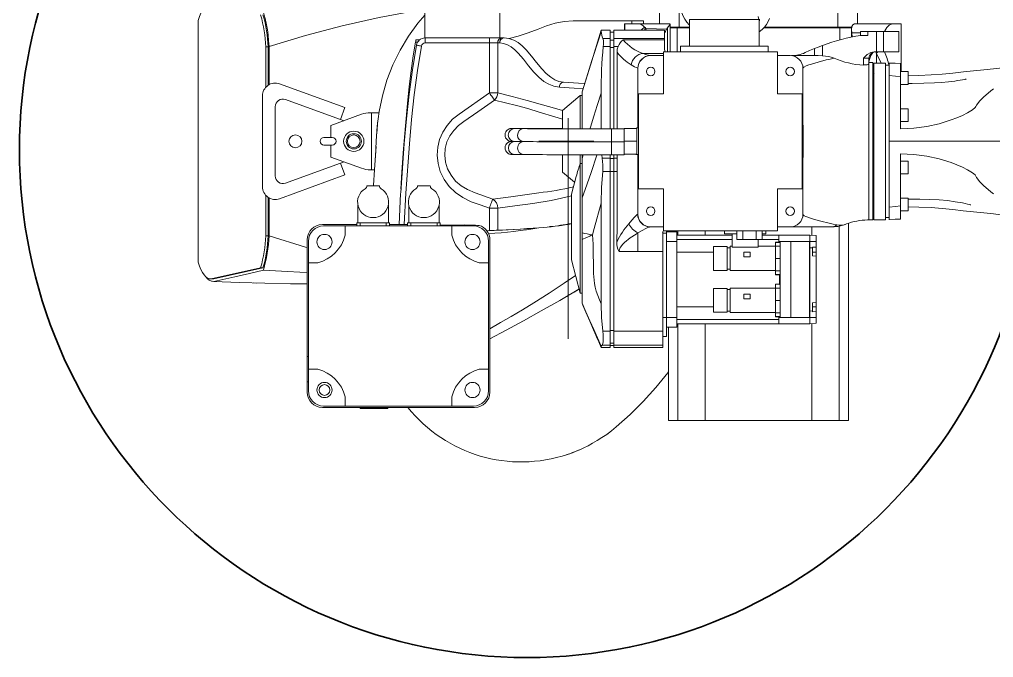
# Model space of a CAD drawing. Header units: millimetres. Extents: x 12881 to 26448, y 40 to 11902.
# Drawn here: x 18594 to 19362, y 3564 to 4067 of the extents above; entities that cross this region are included whole.
import ezdxf

# ---------------------------------------------------------------- set-up
doc = ezdxf.new("R2010")
doc.units = ezdxf.units.MM
doc.layers.get('0').update_dxf_attribs({"lineweight": 35})
for name, color, linetype, lineweight in [('DRAW', 4, 'Continuous', 15), ('LIVELLO0', 7, 'Continuous', 18), ('MISC', 40, 'Continuous', 18), ('粗实线层', 7, 'Continuous', 35)]:
    doc.layers.add(name, color=color, linetype=linetype, lineweight=lineweight)

# ---------------------------------------------------------------- blocks, each defined once
blk = doc.blocks.new('SW_CENTERMARKSYMBOL_2_1')
at = {"layer": 'LIVELLO0', "color": 0}
for p, q in [((0, 0.33), (0, 18.18)), ((-0.33, 0), (-20.11, 0)), ((0, 0), (-0.17, 0)), ((0, 0), (0, 0.17)), ((0, 0), (0, -0.17)), ((0, 0), (0.17, 0)), ((0.33, 0), (23.24, 0)), ((0, -0.33), (0, -155.57))]:
    blk.add_line(p, q, dxfattribs=at)
blk = doc.blocks.new('racer1.4')
at = {"layer": 'DRAW'}
for p, q in [((90.03, 249.52), (-100.55, 249.52)), ((94.36, 200.38), (103.21, 239.22)), ((103.21, 239.22), (103.21, 237.34)), ((105.07, 238.45), (105.05, 239.15)), ((94.36, 198.5), (103.21, 237.34)), ((103.21, 237.34), (103.19, 237.86)), ((94.36, 200.38), (94.36, 198.5)), ((106.4, 203.84), (106.32, 205.84)), ((-79.85, 193.73), (-49.86, 193.73)), ((-79.7, 196.3), (-47.84, 196.3)), ((-79.7, 196.3), (-79.7, 194.42)), ((-79.7, 194.42), (-49.44, 194.42)), ((30.58, 198.91), (-41.1, 198.91)), ((37.32, 196.3), (69.18, 196.3)), ((38.93, 194.42), (69.18, 194.42)), ((39.34, 193.73), (69.34, 193.73)), ((69.18, 196.3), (69.18, 194.42)), ((-50.5, 185.49), (-31.78, 134.07)), ((-32.53, 188.91), (22.01, 188.91)), ((21.27, 134.07), (39.98, 185.49)), ((-38.17, 180.85), (-21.63, 135.41)), ((11.11, 135.41), (27.65, 180.85)), ((164.39, 163.67), (72.39, 163.67)), ((73.39, 162.67), (90.39, 162.67)), ((90.39, 162.67), (90.39, 155.3)), ((174.39, 162.67), (90.39, 162.67)), ((164.39, 162.67), (164.39, 163.67)), ((184.39, 163.67), (164.39, 163.67)), ((174.39, 155.3), (174.39, 162.67)), ((174.39, 162.67), (191.39, 162.67)), ((184.39, 163.67), (184.39, 162.67)), ((192.39, 163.67), (184.39, 163.67)), ((-8.26, 150.41), (-8.26, 144.91)), ((-2.26, 144.91), (-2.26, 150.41)), ((60.39, 151.67), (60.39, 124.52)), ((61.39, 133.67), (61.39, 150.67)), ((203.39, 150.67), (203.39, 133.67)), ((204.39, 31.67), (204.39, 151.67)), ((-17.76, 144.91), (-26.56, 120.72)), ((-17.76, 144.91), (-8.26, 144.91)), ((-8.26, 144.91), (-8.26, 143.91)), ((-2.26, 143.91), (-2.26, 144.91)), ((-2.26, 144.91), (7.24, 144.91)), ((16.03, 120.77), (7.24, 144.91)), ((-31.78, 134.07), (-22.39, 137.49)), ((-21.63, 135.41), (-21.22, 135.41)), ((-21.63, 135.41), (-21.42, 134.84)), ((10.7, 135.41), (11.11, 135.41)), ((10.91, 134.84), (11.11, 135.41)), ((11.87, 137.49), (21.27, 134.07)), ((61.39, 133.67), (61.39, 49.67)), ((68.76, 133.67), (61.39, 133.67)), ((203.39, 133.67), (196.02, 133.67)), ((203.39, 49.67), (203.39, 133.67)), ((58.89, 123.67), (45.1, 123.67)), ((58.89, 124.52), (61.39, 124.52)), ((58.89, 124.52), (58.89, 122.02)), ((29.89, 116.67), (29.94, 116.67)), ((29.89, 116.67), (29.89, 106.67)), ((58.89, 122.02), (58.89, 101.32)), ((205.39, 122), (204.39, 122)), ((205.39, 122), (205.39, 100)), ((-27.77, 112.91), (-27.78, 107.22)), ((-27.77, 113.93), (-27.77, 112.91)), ((-27.77, 112.91), (17.23, 112.91)), ((17.23, 112.91), (17.23, 113.88)), ((17.23, 110.64), (17.23, 112.91)), ((29.94, 106.67), (29.89, 106.67)), ((58.89, 101.32), (58.89, 98.82)), ((204.39, 100), (205.39, 100)), ((45.12, 99.67), (58.89, 99.67)), ((61.39, 98.82), (58.89, 98.82)), ((60.39, 98.82), (60.39, 84.52)), ((60.39, 91.27), (35.89, 90.01)), ((61.39, 84.52), (58.89, 84.52)), ((58.89, 84.52), (58.89, 82.02)), ((-85.26, 75.04), (-85.26, 77.94)), ((-83.26, 78.3), (-83.26, 76.77)), ((58.89, 83.67), (45.1, 83.67)), ((58.89, 82.02), (58.89, 61.32)), ((-86.76, 70.91), (-116.26, 70.91)), ((-86.76, 70.71), (-86.76, 48.5)), ((29.89, 76.67), (29.94, 76.67)), ((29.89, 76.67), (29.89, 66.67)), ((29.94, 66.67), (29.89, 66.67)), ((45.1, 59.67), (58.89, 59.67)), ((58.89, 61.32), (58.89, 58.82)), ((61.39, 58.82), (58.89, 58.82)), ((60.89, 39.67), (60.89, 58.82)), ((61.39, 49.67), (68.76, 49.67)), ((61.39, 32.67), (61.39, 49.67)), ((196.02, 49.67), (203.39, 49.67)), ((203.39, 49.67), (203.39, 32.67)), ((61.39, 39.67), (60.65, 39.67)), ((-86.76, 37.32), (-86.76, 20.03)), ((60.89, 31.67), (60.89, 34.16)), ((90.39, 28.04), (90.39, 20.67)), ((174.39, 20.67), (174.39, 28.04)), ((-86.76, 20.03), (-86.76, 10.16)), ((72.39, 19.67), (192.39, 19.67)), ((90.39, 20.67), (73.39, 20.67)), ((90.39, 20.67), (174.39, 20.67)), ((191.39, 20.67), (174.39, 20.67)), ((-116.26, 11.91), (-86.76, 11.91)), ((-86.76, 10.16), (-86.76, 8.59)), ((-86.76, 8.42), (-86.76, 8.59)), ((64.79, 13.45), (64.79, 12.04)), ((64.86, 13.37), (64.79, 12.04)), ((-15.3, 0.31), (-15.23, -6.97)), ((-5.1, 0.34), (-5.03, -6.94)), ((5.17, -6.91), (5.1, 0.37)), ((-15.46, -27.41), (-15.46, -37.59)), ((-29.51, -37.59), (-41.26, -51.59)), ((-15.16, -37.59), (-29.51, -37.59)), ((18.99, -37.59), (5.37, -37.59)), ((27, -47.14), (18.99, -37.59)), ((36.48, -44.59), (22.5, -48.34)), ((114.36, -51.59), (88.23, -44.59)), ((239.76, -46.36), (240.31, -44.8)), ((-100.26, -92.29), (-100.26, -46.09)), ((-41.26, -51.59), (-41.26, -53.09)), ((-15.08, -51.59), (-41.26, -51.59)), ((5.33, -53.09), (8.32, -53.09)), ((8.32, -53.09), (39.26, -53.09)), ((12.12, -53.09), (12.12, -51.59)), ((114.36, -51.59), (12.12, -51.59)), ((39.26, -53.09), (66.82, -53.09)), ((66.82, -53.09), (72, -53.09)), ((72, -53.09), (122.22, -53.09)), ((114.36, -53.09), (114.36, -51.59)), ((-92.76, -68.09), (-92.76, -75.09)), ((-92.76, -68.09), (-91.75, -68.09)), ((7.92, -68.9), (5.34, -68.65)), ((156.3, -68.09), (157.24, -68.09)), ((157.24, -75.09), (157.24, -68.09)), ((-92.76, -75.09), (-86.31, -75.09)), ((-91.26, -75.09), (-91.26, -78.09)), ((-80.08, -75.09), (-86.31, -75.09)), ((-80.08, -75.09), (-15.11, -75.09)), ((-15.06, -76.3), (-15.06, -86.09)), ((-4.86, -76.3), (-4.86, -86.09)), ((5.33, -75.09), (7.92, -75.09)), ((5.34, -86.09), (5.34, -76.3)), ((18.55, -75.09), (7.92, -75.09)), ((18.55, -75.09), (144.31, -75.09)), ((155.29, -75.09), (144.31, -75.09)), ((155.29, -75.09), (157.24, -75.09)), ((155.74, -78.09), (155.74, -75.09)), ((224.72, -73.76), (225.17, -73.15)), ((-92.76, -78.09), (-92.76, -118.09)), ((-86.31, -78.09), (-92.76, -78.09)), ((-80.08, -78.09), (-86.31, -78.09)), ((-15.06, -78.09), (-80.08, -78.09)), ((-75.44, -80.58), (-72.76, -80.59)), ((-15.06, -80.59), (-72.76, -80.59)), ((7.92, -78.09), (5.34, -78.09)), ((7.92, -80.59), (5.34, -80.59)), ((18.55, -78.09), (7.92, -78.09)), ((18.55, -80.59), (7.92, -80.59)), ((144.31, -78.09), (18.55, -78.09)), ((62.24, -80.59), (18.55, -80.59)), ((62.24, -80.59), (74.01, -80.34)), ((155.29, -78.09), (144.31, -78.09)), ((157.24, -78.09), (155.29, -78.09)), ((157.24, -116.59), (157.24, -78.09)), ((-92.76, -86.36), (-97.76, -86.36)), ((-97.76, -86.83), (-97.76, -86.36)), ((-97.76, -97.25), (-97.76, -86.83)), ((-15.46, -86.09), (-15.46, -96.09)), ((-15.46, -86.09), (-8.13, -86.09)), ((-5.08, -86.09), (-8.13, -86.09)), ((-5.27, -86.09), (-5.27, -96.09)), ((-5.25, -86.09), (-5.25, -96.09)), ((-5.08, -86.09), (2.73, -86.09)), ((5.34, -86.09), (2.73, -86.09)), ((4.94, -96.09), (4.94, -86.09)), ((-100.26, -101.34), (-100.26, -92.29)), ((-97.76, -92.29), (-100.26, -92.29)), ((-97.76, -122.42), (-97.76, -97.25)), ((-42.76, -97.09), (-62.76, -97.09)), ((-15.76, -96.97), (-42.76, -97.02)), ((-42.76, -117.09), (-42.76, -97.09)), ((32.24, -97.59), (-42.76, -97.59)), ((-15.76, -96.09), (-15.76, -96.97)), ((5.24, -96.09), (-15.76, -96.09)), ((5.24, -95.43), (4.94, -94.7)), ((5.24, -96.09), (5.24, -95.43)), ((5.24, -96.09), (5.24, -96.9)), ((32.24, -96.87), (5.24, -96.9)), ((32.24, -97.09), (32.24, -96.87)), ((32.24, -97.09), (32.24, -117.09)), ((52.24, -97.09), (32.24, -97.09)), ((-97.76, -101.34), (-100.26, -101.34)), ((-94.91, -102.62), (-95.29, -102.29)), ((-94.07, -103.16), (-94.91, -102.62)), ((-92.76, -103.65), (-94.07, -103.16)), ((-72.76, -107.09), (-72.76, -117.09)), ((62.24, -117.09), (62.24, -107.09)), ((-97.76, -114.09), (-134.24, -114.09)), ((-97.69, -122.43), (-75.76, -122.43)), ((-95.26, -129.59), (-95.26, -122.43)), ((-94.76, -128.09), (-94.76, -122.43)), ((-93.54, -119.55), (-94.65, -120.26)), ((-86.31, -118.09), (-92.76, -118.09)), ((-85.22, -118.09), (-86.31, -118.09)), ((-85.22, -118.09), (-77.76, -118.09)), ((-72.76, -117.09), (-75.76, -117.09)), ((-75.76, -117.09), (-75.76, -207.09)), ((-72.76, -117.09), (-42.76, -117.09)), ((32.24, -117.09), (62.24, -117.09)), ((65.24, -117.09), (62.24, -117.09)), ((65.24, -207.09), (65.24, -117.09)), ((67.24, -119.59), (65.24, -119.59)), ((66.08, -121.09), (65.24, -121.09)), ((66.08, -119.59), (66.08, -127.59)), ((67, -116.43), (66.83, -116.65)), ((81.48, -116.59), (67.24, -116.59)), ((133.58, -119.59), (67.24, -119.59)), ((73.62, -119.59), (73.62, -127.59)), ((144.31, -116.59), (81.48, -116.59)), ((133.54, -119.59), (133.54, -127.59)), ((148.58, -119.59), (133.58, -119.59)), ((141.08, -119.59), (141.08, -127.59)), ((214.74, -121.09), (141.08, -121.09)), ((155.29, -116.59), (144.31, -116.59)), ((148.58, -119.59), (148.58, -116.59)), ((157.24, -116.59), (155.29, -116.59)), ((214.74, -121.09), (214.74, -128.46)), ((-95.26, -129.59), (-115.06, -129.59)), ((-94.76, -126.09), (-95.26, -126.09)), ((-95.26, -129.59), (-95.26, -137.59)), ((-75.76, -128.09), (-94.76, -128.09)), ((-94.76, -128.09), (-94.76, -137.59)), ((65.24, -128.46), (68.58, -128.46)), ((66.08, -127.59), (73.62, -127.59)), ((68.58, -171.26), (68.58, -127.59)), ((73.62, -127.59), (133.54, -127.59)), ((82.08, -156.59), (82.08, -127.59)), ((125.08, -156.59), (125.08, -127.59)), ((133.54, -127.59), (141.08, -127.59)), ((138.58, -208.09), (138.58, -127.59)), ((138.58, -128.46), (214.74, -128.46)), ((214.74, -128.46), (214.74, -150.09)), ((-80.26, -137.59), (-101.26, -137.59)), ((-75.76, -130.59), (-80.26, -130.59)), ((-80.26, -199.59), (-80.26, -130.59)), ((68.58, -150.09), (65.24, -150.09)), ((214.74, -150.09), (138.58, -150.09)), ((214.74, -150.09), (214.74, -234.09)), ((77.68, -156.59), (77.68, -167.29)), ((96.48, -156.59), (77.68, -156.59)), ((96.48, -167.29), (96.48, -156.59)), ((110.68, -156.59), (110.68, -167.29)), ((129.48, -156.59), (110.68, -156.59)), ((129.48, -167.29), (129.48, -156.59)), ((67.54, -165.3), (65.24, -165.3)), ((67.54, -165.3), (67.54, -175.09)), ((96.48, -167.29), (77.68, -167.29)), ((78.58, -167.29), (78.58, -169.79)), ((95.58, -169.79), (95.58, -167.29)), ((129.48, -167.29), (110.68, -167.29)), ((111.58, -167.29), (111.58, -169.79)), ((128.58, -169.79), (128.58, -167.29)), ((72.24, -175.09), (65.24, -175.09)), ((78.21, -171.26), (67.54, -171.26)), ((72.24, -175.09), (72.24, -179.83)), ((77.49, -169.79), (77.49, -171.26)), ((77.49, -169.79), (96.67, -169.79)), ((96.67, -205.59), (96.67, -169.79)), ((110.49, -169.79), (110.49, -205.59)), ((110.49, -169.79), (129.67, -169.79)), ((129.67, -205.59), (129.67, -169.79)), ((72.24, -179.83), (65.24, -179.83)), ((72.24, -179.83), (72.24, -190.36)), ((82.08, -185.39), (82.08, -180.39)), ((82.08, -180.39), (85.8, -180.39)), ((85.8, -185.39), (85.8, -180.39)), ((115.08, -185.39), (115.08, -180.39)), ((115.08, -180.39), (118.8, -180.39)), ((118.8, -185.39), (118.8, -180.39)), ((72.24, -190.36), (65.24, -190.36)), ((72.24, -190.36), (72.24, -195.09)), ((72.24, -191.88), (78.21, -191.88)), ((77.49, -191.88), (77.49, -205.59)), ((85.8, -185.39), (82.08, -185.39)), ((118.8, -185.39), (115.08, -185.39)), ((-100.51, -192.73), (-99.46, -192.59)), ((-99.76, -192.59), (-80.26, -192.59)), ((-95.26, -196.85), (-95.26, -254.59)), ((-94.76, -196.5), (-94.76, -256.09)), ((-80.26, -199.59), (-75.76, -199.59)), ((65.24, -195.09), (72.24, -195.09)), ((67.54, -197.84), (65.24, -197.84)), ((67.54, -195.09), (67.54, -197.84)), ((68.58, -208.09), (68.58, -195.09)), ((-75.76, -207.09), (-72.76, -207.09)), ((-42.76, -207.09), (-72.76, -207.09)), ((-72.76, -207.09), (-72.76, -217.09)), ((-42.76, -227.09), (-42.76, -207.09)), ((62.24, -207.09), (32.24, -207.09)), ((32.24, -207.09), (32.24, -227.09)), ((62.24, -217.09), (62.24, -207.09)), ((62.24, -207.09), (65.24, -207.09)), ((74.2, -208.82), (74.2, -205.59)), ((74.4, -205.59), (74.2, -205.59)), ((77.34, -205.59), (74.4, -205.59)), ((87.08, -205.59), (77.34, -205.59)), ((87.08, -205.59), (87.08, -209.05)), ((96.82, -205.59), (87.08, -205.59)), ((99.76, -205.59), (96.82, -205.59)), ((99.95, -205.59), (99.76, -205.59)), ((99.95, -205.59), (99.95, -208.82)), ((107.2, -208.82), (107.2, -205.59)), ((107.4, -205.59), (107.2, -205.59)), ((110.34, -205.59), (107.4, -205.59)), ((120.08, -205.59), (110.34, -205.59)), ((120.08, -205.59), (120.08, -209.05)), ((129.82, -205.59), (120.08, -205.59)), ((132.76, -205.59), (129.82, -205.59)), ((132.95, -205.59), (132.76, -205.59)), ((132.95, -205.59), (132.95, -208.82)), ((68.58, -232.59), (68.58, -208.09)), ((73.58, -208.09), (68.58, -208.09)), ((74.2, -208.09), (73.58, -208.09)), ((73.58, -209.06), (73.58, -208.59)), ((73.58, -208.59), (73.58, -208.59)), ((73.58, -208.59), (73.58, -208.59)), ((74.2, -208.59), (73.58, -208.59)), ((73.58, -208.59), (73.58, -208.59)), ((73.58, -209.06), (133.58, -209.06)), ((73.58, -217.59), (73.58, -209.06)), ((74.2, -208.82), (74.4, -208.99)), ((77.34, -209.04), (87.08, -209.05)), ((87.08, -209.05), (96.82, -209.04)), ((99.76, -208.99), (99.95, -208.82)), ((99.95, -208.59), (107.2, -208.59)), ((107.2, -208.59), (99.95, -208.59)), ((107.2, -208.82), (107.4, -208.99)), ((110.34, -209.04), (120.08, -209.05)), ((120.08, -209.05), (129.82, -209.04)), ((132.76, -208.99), (132.95, -208.82)), ((133.58, -208.09), (132.95, -208.09)), ((133.58, -208.59), (132.95, -208.59)), ((138.58, -208.09), (133.58, -208.09)), ((133.58, -208.59), (133.58, -208.59)), ((133.58, -208.59), (133.58, -208.59)), ((133.58, -209.06), (133.58, -208.59)), ((133.58, -208.59), (133.58, -208.59)), ((133.58, -217.59), (133.58, -209.06)), ((138.58, -232.59), (138.58, -208.09)), ((-72.76, -223.39), (-72.76, -218.14)), ((62.24, -217.09), (62.24, -248.87)), ((73.58, -217.59), (133.58, -217.59)), ((73.58, -232.39), (73.58, -217.59)), ((133.58, -232.39), (133.58, -217.59)), ((-72.76, -223.9), (-72.76, -223.39)), ((-72.76, -236.27), (-72.76, -223.9)), ((-62.76, -227.09), (-42.76, -227.09)), ((-42.76, -226.59), (32.24, -226.59)), ((-42.76, -227.09), (-31.24, -227.09)), ((20.72, -227.09), (32.24, -227.09)), ((32.24, -227.09), (52.24, -227.09)), ((68.71, -234.09), (62.24, -234.09)), ((69.02, -237.59), (68.58, -232.59)), ((73.58, -232.59), (68.58, -232.59)), ((73.58, -237.59), (69.02, -237.59)), ((73.58, -232.39), (133.58, -232.39)), ((73.58, -232.59), (73.58, -232.39)), ((73.58, -232.59), (75.58, -232.59)), ((78.26, -237.59), (73.58, -237.59)), ((75.58, -232.59), (82.08, -232.59)), ((78.26, -237.59), (78.11, -234.59)), ((78.75, -234.59), (78.11, -234.59)), ((82.08, -237.59), (78.26, -237.59)), ((78.75, -234.59), (78.58, -232.59)), ((85.08, -234.59), (78.75, -234.59)), ((82.08, -232.59), (125.08, -232.59)), ((85.34, -237.59), (82.08, -237.59)), ((85.34, -237.59), (85.08, -234.59)), ((121.82, -237.59), (85.34, -237.59)), ((121.82, -237.59), (122.08, -234.59)), ((125.08, -237.59), (121.82, -237.59)), ((128.4, -234.59), (122.08, -234.59)), ((125.08, -232.59), (131.58, -232.59)), ((128.9, -237.59), (125.08, -237.59)), ((128.4, -234.59), (128.58, -232.59)), ((129.05, -234.59), (128.4, -234.59)), ((128.9, -237.59), (129.05, -234.59)), ((133.58, -237.59), (128.9, -237.59)), ((131.58, -232.59), (133.58, -232.59)), ((133.58, -232.59), (133.58, -232.39)), ((138.58, -232.59), (133.58, -232.59)), ((138.14, -237.59), (133.58, -237.59)), ((138.14, -237.59), (138.58, -232.59)), ((214.74, -234.09), (138.45, -234.09)), ((214.74, -234.09), (214.74, -255.72)), ((-95.26, -243.59), (-94.76, -243.59)), ((-115.06, -254.59), (-95.26, -254.59)), ((-95.26, -265.73), (-95.26, -254.59)), ((-95.26, -258.09), (-94.76, -258.09)), ((-94.76, -256.09), (-85.14, -256.09)), ((-94.76, -265.64), (-94.76, -256.09)), ((59.84, -261.34), (60.01, -260.82)), ((214.74, -255.72), (61.47, -255.72)), ((214.74, -255.72), (214.74, -263.09)), ((-97.76, -297.95), (-97.76, -268.21)), ((-87.38, -265.42), (-92.83, -265.42)), ((214.74, -263.09), (59.26, -263.09)), ((-134.31, -270.09), (-97.76, -270.09)), ((-91.76, -272.59), (-88.76, -272.59)), ((-91.76, -278.13), (-91.76, -272.59)), ((-88.76, -278.13), (-88.76, -272.59)), ((-91.76, -285.09), (-91.76, -278.13)), ((-75.76, -285.09), (-75.76, -283.19)), ((-66.3, -279.09), (-70.76, -279.09)), ((-67.26, -279.14), (-68.86, -279.33)), ((-67.26, -279.09), (-67.26, -282.09)), ((-67.26, -282.09), (56.71, -282.09)), ((-66.76, -283.09), (-66.76, -292.09)), ((56.71, -283.09), (-66.76, -283.09)), ((-53.35, -282.89), (-52.76, -282.3)), ((-52.76, -282.09), (-52.76, -283.09)), ((42.24, -283.09), (42.24, -282.09)), ((56.71, -282.09), (56.71, -280.09)), ((56.71, -292.09), (56.71, -283.09)), ((-91.76, -290.59), (-91.76, -285.09)), ((-91.76, -302.59), (-91.76, -290.59)), ((-75.76, -285.09), (-75.76, -290.59)), ((-75.76, -290.59), (-75.76, -302.59)), ((-97.76, -304.55), (-97.76, -297.95)), ((-66.87, -295.09), (-66.39, -295.09)), ((56.71, -292.09), (-66.76, -292.09)), ((-66.39, -295.09), (-65.33, -295.09)), ((-65.33, -295.09), (-57.13, -295.09)), ((-65.26, -292.09), (-65.26, -295.09)), ((-57.13, -295.09), (-5.26, -295.09)), ((-5.26, -295.09), (-5.26, -736.46)), ((46.62, -295.09), (-5.26, -295.09)), ((54.81, -295.09), (46.62, -295.09)), ((54.74, -295.09), (54.74, -292.09)), ((55.87, -295.09), (54.81, -295.09)), ((56.73, -295.09), (55.87, -295.09)), ((-97.76, -304.55), (-60.15, -304.55)), ((-91.76, -302.59), (-75.76, -302.59)), ((-56.17, -304.09), (-66.5, -304.09)), ((-60.15, -304.09), (-60.15, -310.09)), ((-15.02, -304.09), (-56.17, -304.09)), ((-50.15, -310.09), (-50.15, -304.09)), ((-30.92, -304.09), (-30.92, -310.09)), ((-20.92, -310.09), (-20.92, -304.09)), ((4.5, -304.09), (45.66, -304.09)), ((10.41, -304.09), (10.41, -310.09)), ((20.41, -310.09), (20.41, -304.09)), ((39.63, -304.09), (39.63, -310.09)), ((45.66, -304.09), (55.98, -304.09)), ((49.63, -310.09), (49.63, -304.09)), ((-60.15, -310.09), (-50.15, -310.09)), ((-30.92, -310.09), (-20.92, -310.09)), ((10.41, -310.09), (20.41, -310.09)), ((39.63, -310.09), (49.63, -310.09))]:
    blk.add_line(p, q, dxfattribs=at)
for points in [[(-100.55, 249.52), (-103.62, 248.51), (-106.34, 247.39), (-108.67, 246.18), (-110.59, 244.89), (-112.08, 243.52), (-113.11, 242.11), (-113.66, 240.67), (-113.73, 239.22)], [(103.21, 239.22), (103.14, 240.68), (102.58, 242.12), (101.56, 243.53), (100.07, 244.89), (98.14, 246.19), (95.8, 247.4), (93.09, 248.52), (90.03, 249.52)], [(105.21, 237.3), (101.43, 220.67), (98.82, 209.22), (96.29, 198.2)], [(105.21, 237.3), (106.01, 217.33), (106.56, 197.14), (106.93, 176.86), (107.08, 163.67)], [(-109.12, 70.91), (-108.22, 77.34), (-102.88, 106.82), (-96.37, 136.06), (-88.69, 165.06), (-79.85, 193.73)], [(-79.85, 193.73), (-84.52, 194.05), (-89.12, 194.52), (-93.09, 195.05), (-96.95, 195.7), (-102.1, 196.81), (-104.55, 197.47), (-106.81, 198.2)], [(78.54, 163.67), (78.17, 165.06), (69.34, 193.73)], [(98.19, 163.67), (97.83, 169.56), (97.26, 179.16), (96.73, 188.72), (96.29, 198.2)], [(8.58, 110.02), (6.6, 109.93), (-5.25, 109.34), (-17.07, 108.44), (-28.82, 106.93), (-41.22, 104.37), (-53.36, 100.79), (-65.5, 96.06), (-77.2, 90.32), (-88.05, 83.8), (-98.33, 76.41), (-104.75, 70.91)], [(-20.36, 108.15), (-18.38, 108.33), (-11.02, 108.8)], [(29.89, 111.52), (29.19, 111.48), (17.29, 110.65), (5.8, 109.83), (-1.21, 109.38)], [(32.46, 89.76), (18.7, 88.95), (0.64, 87.7), (-17.4, 86.25), (-35.02, 84.6), (-48.32, 83.19), (-60.91, 81.66), (-72.62, 80.03), (-83.26, 78.3)], [(35.89, 90.01), (35.28, 89.97), (-3.55, 87.12), (-22.94, 85.31), (-42.31, 83.21), (-61.7, 80.71), (-81.02, 77.6)], [(-85.26, 77.94), (-84.14, 78.14), (-83.26, 78.3)], [(-86.76, 37.32), (-86.73, 41.3), (-86.74, 45.37), (-86.76, 48.5)], [(60.99, 29.37), (60.98, 28.67), (60.96, 27.99)], [(64.79, 13.45), (64.86, 14.71), (64.95, 16.32), (65.04, 18.15), (65.14, 20.03)], [(65.14, 20.03), (65.19, 21.16), (65.23, 22.04)], [(150.52, 19.67), (143.48, 6.76), (136.1, -6.74), (128.34, -20.78), (120.09, -35.41), (111.37, -50.4), (111.17, -50.74)], [(-86.76, 8.42), (-86.29, 4.64), (-85, 0.81), (-83, -2.62), (-80.42, -5.83), (-77.44, -8.83), (-72.47, -13.04), (-67.31, -17.11), (-62.35, -21.2), (-58.72, -24.67), (-55.72, -28.28), (-53.77, -31.5), (-52.5, -34.8), (-51.88, -38.46)], [(-5.1, 0.4), (-5.11, 0.99), (-5.12, 1.89), (-5.13, 2.53), (-5.14, 2.82), (-5.16, 3.02), (-5.19, 3.28), (-5.24, 3.6), (-5.39, 4.18), (-5.7, 4.93), (-6.32, 5.88), (-7.09, 6.63), (-8.04, 7.22), (-9.16, 7.61), (-10.35, 7.72), (-11.59, 7.54), (-12.63, 7.13), (-13.48, 6.57), (-14.14, 5.92), (-14.63, 5.23), (-14.96, 4.57), (-15.16, 3.98), (-15.26, 3.54), (-15.31, 3.27), (-15.33, 3.09), (-15.34, 2.93), (-15.35, 2.75), (-15.36, 2.48), (-15.37, 1.85), (-15.38, 0.98), (-15.39, -0.24), (-15.4, -1.72), (-15.41, -3.47), (-15.42, -5.47), (-15.43, -7.69), (-15.44, -10.12), (-15.44, -12.73), (-15.45, -15.5), (-15.45, -18.39), (-15.46, -21.37), (-15.46, -24.42), (-15.46, -27.41)], [(5.1, 0.37), (5.09, 0.95), (5.08, 1.85), (5.07, 2.49), (5.06, 2.78), (5.04, 2.98), (5.01, 3.24), (4.96, 3.56), (4.81, 4.14), (4.5, 4.89), (3.88, 5.84), (3.1, 6.6), (2.16, 7.19), (1.04, 7.57), (-0.15, 7.68), (-1.39, 7.5), (-2.43, 7.09), (-3.28, 6.53), (-3.94, 5.88), (-4.43, 5.19), (-4.76, 4.53), (-4.96, 3.94), (-5.06, 3.5), (-5.11, 3.23), (-5.13, 3.05), (-5.13, 2.95)], [(62.83, -18.91), (63.2, -14.41), (63.54, -9.59), (63.87, -4.46), (64.18, 0.98), (64.48, 6.93), (64.79, 13.45)], [(64.79, 12.04), (64.69, 9.76), (64.47, 5.16), (64.23, 0.5), (63.97, -4.22), (63.67, -8.99), (63.34, -13.82), (63.06, -17.45)], [(-86.24, 4.49), (-88.02, -2.74), (-90.74, -10.64), (-93.74, -18.46), (-96.18, -25.09), (-98.25, -31.83), (-99.72, -38.91), (-100.26, -46.09)], [(-15.23, -6.97), (-15.22, -7.98), (-15.21, -10.12), (-15.19, -12.54), (-15.18, -15.22), (-15.16, -18.17), (-15.15, -21.36), (-15.14, -24.79), (-15.12, -28.43), (-15.11, -32.27), (-15.1, -36.3), (-15.09, -40.5), (-15.08, -44.85), (-15.08, -49.33), (-15.07, -53.93), (-15.07, -58.62), (-15.06, -63.38), (-15.06, -68.2), (-15.06, -73.06), (-15.06, -76.3)], [(-5.03, -6.94), (-5.02, -9.09), (-5, -11.56), (-4.98, -14.35), (-4.97, -17.43), (-4.95, -20.8), (-4.94, -24.43), (-4.92, -28.32), (-4.91, -32.43), (-4.9, -36.75), (-4.89, -41.27), (-4.88, -45.95), (-4.87, -50.79), (-4.87, -55.74), (-4.86, -60.79), (-4.86, -65.92), (-4.86, -71.09), (-4.86, -76.3)], [(5.34, -76.3), (5.34, -73.74), (5.34, -68.88), (5.34, -64.05), (5.33, -59.28), (5.33, -54.57), (5.32, -49.96), (5.32, -45.46), (5.31, -41.09), (5.3, -36.86), (5.29, -32.81), (5.28, -28.93), (5.27, -25.26), (5.25, -21.79), (5.24, -18.56), (5.22, -15.57), (5.21, -12.84), (5.19, -10.37), (5.18, -8.17), (5.17, -6.91)], [(-47.89, -35.09), (-48.03, -35.09), (-48.97, -35.24), (-50.18, -35.72), (-51.14, -36.47), (-51.72, -37.42), (-51.88, -38.45)], [(-51.88, -38.45), (-51.07, -50.08), (-50.71, -55.15)], [(36.48, -44.59), (36.66, -44.59), (37.21, -44.59), (38.1, -44.59), (39.34, -44.59), (40.9, -44.59), (42.76, -44.59), (44.89, -44.59), (47.27, -44.59), (49.86, -44.59), (52.63, -44.59), (55.54, -44.59), (58.54, -44.59), (61.59, -44.59), (64.65, -44.59), (67.69, -44.59), (70.64, -44.59), (73.48, -44.59), (76.17, -44.59), (78.66, -44.59), (80.92, -44.59), (82.92, -44.59), (84.64, -44.59), (86.04, -44.59), (87.1, -44.59), (87.82, -44.59), (88.19, -44.59), (88.23, -44.59)], [(117.39, -40.1), (117.36, -40.15), (116.92, -40.92), (115.84, -42.78), (114.73, -44.68), (113.51, -46.77), (111.51, -50.16)], [(176.51, -121.09), (177.26, -120.53), (188.71, -111.14), (199.68, -101.24), (210.1, -90.84), (219.82, -79.92), (222.85, -76.17), (225.67, -72.43), (228.26, -68.7), (230.61, -65), (232.73, -61.36), (234.63, -57.83), (236.3, -54.44), (237.76, -51.26), (239, -48.32), (240.04, -45.66), (240.9, -43.29), (241.48, -41.57)], [(237.95, -50.84), (240.11, -45.47), (241.81, -40.58)], [(-44.26, -53.09), (-66.13, -59.87), (-92.73, -68.09)], [(-44.26, -53.09), (-43.84, -53.09), (-42.61, -53.09), (-40.58, -53.09), (-37.78, -53.09), (-34.32, -53.09), (-30.31, -53.09), (-23.54, -53.09), (-16.01, -53.09), (-15.07, -53.09)], [(12.12, -51.59), (8.9, -51.59), (5.55, -51.59), (5.33, -51.59)], [(129.27, -56.07), (123.83, -53.72), (122.37, -53.09)], [(127.76, -55.42), (126.67, -54.94), (126.55, -54.89)], [(157.24, -68.09), (152.73, -66.16), (148.91, -64.51), (145.79, -63.17), (143.35, -62.12), (141.43, -61.29), (138.29, -59.94), (134.06, -58.12), (129.28, -56.06)], [(-43.15, -68.09), (-38.04, -68.09), (-25.57, -68.09), (-15.06, -68.09)], [(43.38, -68.1), (30.98, -68.42), (18.55, -69.26)], [(43.38, -68.1), (71.15, -68.1), (98.79, -68.1), (122.86, -68.1)], [(144.31, -69.37), (133.65, -68.4), (122.86, -68.1)], [(155.29, -68.87), (154.82, -69.18), (153.95, -69.42), (152.69, -69.59), (151.09, -69.7), (149.2, -69.71), (147.06, -69.63), (144.31, -69.37)], [(156.3, -68.09), (155.84, -68.29), (155.29, -68.87)], [(-80.08, -81.51), (-77.85, -80.79), (-75.44, -80.58)], [(-15.46, -95.61), (-15.61, -95.72), (-15.76, -96.05)], [(-77.76, -118.09), (-76.47, -118.26), (-75.76, -118.54)], [(65.12, -117.09), (65.97, -116.76), (67.24, -116.59)], [(-134.74, -166.21), (-134.85, -162.69), (-134.7, -159.2), (-134.32, -155.79), (-133.68, -152.48), (-132.81, -149.3), (-131.71, -146.3), (-130.39, -143.49), (-128.87, -140.9), (-127.15, -138.57), (-125.27, -136.52), (-123.23, -134.75), (-121.05, -133.3), (-118.76, -132.18), (-116.39, -131.4), (-113.94, -130.96), (-111.46, -130.87), (-108.96, -131.14), (-106.46, -131.75), (-104, -132.7), (-101.6, -133.99), (-99.27, -135.6), (-97.05, -137.51), (-96.96, -137.59)], [(-101.53, -192.83), (-100.51, -192.73)], [(-91.37, -192.59), (-91.45, -192.71), (-93.25, -194.91), (-95.22, -196.82), (-97.33, -198.43), (-99.57, -199.71), (-101.9, -200.67)], [(78.21, -171.26), (78.21, -171.44), (78.21, -171.96), (78.21, -172.81), (78.21, -173.96), (78.21, -175.36), (78.21, -176.98), (78.21, -178.75), (78.21, -180.62), (78.21, -182.53), (78.21, -184.4), (78.21, -186.17), (78.21, -187.79), (78.21, -189.19), (78.21, -190.34), (78.21, -191.19), (78.21, -191.71), (78.21, -191.88)], [(-75.11, -228.73), (-76.76, -232.36), (-78.41, -236.27)], [(-31.24, -227.09), (-5.26, -227.18), (20.72, -227.09)], [(-78.41, -236.27), (-79.54, -239.08), (-80.85, -242.58)], [(-72.64, -242.58), (-72.75, -239.16), (-72.76, -236.27)], [(-90.74, -265.52), (-93.48, -265.43), (-95.66, -265.73), (-97.08, -266.5), (-97.73, -267.81), (-97.76, -268.21)], [(-75.76, -283.19), (-75.28, -280.69), (-73.61, -277.85), (-70.77, -274.89), (-70.76, -274.88)], [(-65.39, -274.88), (-65.41, -276.41), (-65.59, -277.68), (-65.88, -278.61), (-66.2, -279.07), (-66.3, -279.09)], [(-75.32, -282.09), (-72.94, -280.72), (-68.86, -279.33)], [(-53.52, -283.08), (-53.41, -282.94), (-53.36, -282.88)], [(56.71, -280.09), (56.71, -279.43), (56.72, -279.09)], [(56.75, -278.12), (56.75, -278.11), (56.74, -278.29), (56.73, -278.68), (56.72, -279.09)], [(-91.76, -291.35), (-92.33, -291.65), (-93.74, -292.45), (-94.95, -293.31), (-95.95, -294.19), (-96.74, -295.11), (-97.3, -296.04), (-97.64, -296.99), (-97.76, -297.95)], [(-66.93, -295.09), (-66.74, -299.73), (-66.55, -304.1)], [(-57.13, -295.09), (-56.6, -300.14), (-56.17, -304.09)], [(46.62, -295.09), (46.08, -300.14), (45.66, -304.09)], [(56.04, -304.1), (56.22, -299.73), (56.42, -295.09)], [(-46.63, -377.31), (-45.11, -375.26), (-40.13, -369.32), (-37.17, -366.49), (-33.84, -364), (-32.79, -363.41), (-31.79, -362.73), (-30.09, -360.7), (-27.75, -356.87), (-25.64, -352.82), (-23.73, -348.5), (-22.06, -344.03), (-19.1, -334.52), (-16.95, -324.73), (-15.62, -314.46), (-15.02, -304.09)], [(36.12, -377.31), (34.59, -375.26), (29.61, -369.32), (26.66, -366.49), (23.32, -364), (22.28, -363.41), (21.27, -362.73), (19.58, -360.7), (17.23, -356.87), (15.12, -352.82), (13.21, -348.5), (11.54, -344.03), (8.58, -334.52), (6.43, -324.73), (5.1, -314.46), (4.5, -304.09)], [(-56.98, -310.09), (-57.1, -318.55), (-57.51, -328.12), (-58.15, -336.79), (-58.99, -345.29), (-59.96, -353.53), (-60.87, -361.62), (-61.69, -369.6), (-62.46, -377.24), (-62.96, -382.11), (-63.4, -386.71), (-63.66, -391.48)], [(-50.8, -310.09), (-50.82, -313.25), (-50.99, -322.3), (-51.29, -330.72), (-51.59, -336.39), (-52.07, -341.81), (-52.39, -344.43), (-52.74, -346.86), (-53.12, -349.04), (-53.49, -351), (-53.82, -352.75), (-54.06, -354.34), (-54.13, -355.06), (-54.13, -355.53), (-54.06, -355.68)], [(44.83, -359.5), (44.84, -359.51), (44.83, -359.47), (44.8, -359.37), (44.76, -359.2), (44.71, -358.98), (44.55, -358.35), (44.19, -356.82), (43.78, -355), (43.35, -352.93), (42.32, -347.16), (41.5, -341.14), (40.96, -334.59), (40.4, -319.23), (40.3, -310.09)], [(46.46, -310.09), (46.58, -318.52), (47, -328.12), (47.63, -336.76), (48.48, -345.29), (49.45, -353.51), (50.36, -361.62), (51.18, -369.57), (51.94, -377.24), (52.34, -380.91), (52.72, -384.33), (53, -387.8), (53.15, -391.48)]]:
    blk.add_lwpolyline(points, dxfattribs=at)
for centre, radius in [((-5.26, 172.91), 5.1), ((74.05, 150), 6), ((190.72, 150), 6), ((190.72, 150), 4.25), ((-5.26, 126.91), 8), ((-5.26, 126.91), 6), ((-5.26, 126.91), 5), ((74.05, 33.33), 6), ((190.72, 33.33), 6), ((-60.26, -107.09), 3.4), ((49.74, -107.09), 3.4), ((-60.26, -217.09), 3.4), ((49.74, -217.09), 3.4)]:
    blk.add_circle(centre, radius, dxfattribs=at)
for centre, radius, start, end in [((98.29, 237.37), 6.92, 359.42847, 61.18358), ((-76.06, 298.44), 102.21, 253.62549, 267.95887), ((65.93, 296.03), 99.78, 271.86568, 286.54996), ((-76.06, 296.57), 102.21, 253.6256, 267.95876), ((-41.1, 188.91), 10, 90, 200), ((30.58, 188.91), 10, 340, 90), ((65.93, 294.15), 99.78, 271.86568, 286.55002), ((66.16, 296.53), 102.84, 271.76911, 287.03681), ((-32.53, 182.91), 6, 90, 200), ((22.01, 182.91), 6, 340, 90), ((72.39, 151.67), 12, 90, 180), ((73.39, 150.67), 12, 90, 180), ((191.39, 150.67), 12, 0, 90), ((192.39, 151.67), 12, 0, 90), ((61.32, 162.73), 30, 284.34817, 345.65183), ((203.45, 162.73), 30, 194.34817, 255.65183), ((-5.26, 150.41), 3, 0, 180), ((-5.26, 143.91), 3, 180, 0), ((42.64, 111.67), 12.25, 210.5623, 149.4377), ((-7.77, 113.88), 20, 160, 179.8773), ((-2.77, 113.92), 20, 359.8773, 20), ((29.94, 119.17), 2.5, 270.00169, 329.43646), ((29.94, 104.17), 2.5, 30.56132, 90.00052), ((-79.76, 70.71), 7, 100.35718, 180), ((29.94, 79.17), 2.5, 269.99911, 329.43844), ((42.64, 71.67), 12.25, 210.56226, 149.43774), ((132.85, -5.12), 114.54, 341.44752, 51.35151), ((29.94, 64.17), 2.5, 30.56232, 90.00013), ((61.32, 20.6), 30, 14.34817, 75.65183), ((203.45, 20.6), 30, 104.34817, 165.65183), ((-198.91, 25.97), 259.93, 0.7497, 3.02151), ((72.89, 31.67), 12, 180, 187.22429), ((73.39, 32.67), 12, 180, 270), ((191.39, 32.67), 12, 270, 360), ((192.39, 31.67), 12, 270, 360), ((72.39, 31.67), 12, 197.8629, 270), ((-290.67, 43.48), 358.97, 349.97122, 356.35814), ((-83.01, 8.11), 3.78, 86.25141, 172.64077), ((-124.93, -0.29), 109.63, 0.31269, 1.34078), ((-156.14, -6.36), 219.32, 349.96072, 356.6878), ((-135.86, -7), 198.91, 349.10465, 354.11795), ((-93.94, -15.33), 156.42, 349.21677, 353.077), ((96.6, -304.81), 266.93, 106.11633, 108.45122), ((-93.21, -85.09), 17.06, 66.14619, 85.07342), ((-44.98, -459), 390.91, 89.73226, 95.15186), ((14.98, -18.26), 51.13, 262.06596, 274.00475), ((-82.75, -54.22), 15.68, 256.86752, 279.81079), ((-74.07, -94.83), 14.61, 114.28001, 139.76567), ((74.79, -93.35), 13.03, 59.08258, 93.44709), ((-90.6, -96.86), 7.16, 183.06514, 229.18115), ((-62.76, -107.09), 10, 90, 180), ((52.24, -107.09), 10, 0, 90), ((-103.83, -110.39), 13.48, 297.09074, 312.91924), ((-86.26, -132.14), 14.54, 104.99467, 120.0565), ((-97.74, -218.15), 24.98, 334.94236, 0.00883), ((-62.76, -217.09), 10, 180, 270), ((52.24, -217.09), 10, 270, 360), ((78.94, -300.72), 170.04, 160.00835, 170.48058), ((-44.8, -241.48), 27.86, 182.27626, 201.48439), ((-130.04, -277.55), 64.71, 2.3615, 23.56362), ((31.61, -249.28), 30.63, 339.00357, 1.08486), ((108.74, -279.09), 52, 160.02266, 178.92441), ((-70.76, -284.09), 5, 90, 180)]:
    blk.add_arc(centre, radius, start, end, dxfattribs=at)
for centre, major_axis, ratio, start_param, end_param in [((-101.26, -165.09), (-1.8, 27.49), 0.40918, 2.983281, 3.11487), ((77.4, -208.99), (-3, 0), 0.017455, 0.019707, 1.551089), ((96.76, -208.99), (-3, 0), 0.017455, 1.590503, 3.121886), ((110.4, -208.99), (-3, 0), 0.017455, 0.019707, 1.551089), ((129.76, -208.99), (-3, 0), 0.017455, 1.590503, 3.121886), ((-108.57, -315.42), (29.07, 46.24), 0.654238, 0.270485, 0.326462), ((-68.72, -216.14), (29.07, 46.24), 0.654238, 3.412078, 3.442899)]:
    blk.add_ellipse(centre, major_axis=major_axis, ratio=ratio, start_param=start_param, end_param=end_param, dxfattribs=at)
at = {"layer": 'MISC'}
for p, q in [((61.39, 122.02), (58.89, 122.02)), ((61.39, 101.32), (58.89, 101.32)), ((61.39, 82.02), (58.89, 82.02)), ((-82.76, 70.71), (-86.76, 70.71)), ((-82.76, 20.03), (-82.76, 70.71)), ((61.39, 61.32), (58.89, 61.32)), ((-82.76, 20.03), (-86.76, 20.03)), ((-82.76, 13.45), (-82.76, 20.03)), ((-82.76, 20.03), (-43.42, 20.03)), ((-43.42, 20.03), (-43.42, 13.45)), ((47.4, 13.45), (47.4, 20.03)), ((47.4, 20.03), (65.14, 20.03)), ((-82.76, 11.88), (-82.76, 13.45)), ((-43.42, 13.45), (-82.76, 13.45)), ((64.79, 13.45), (47.4, 13.45)), ((-15.46, -27.41), (-15.22, -27.41)), ((8.32, -53.09), (5.33, -53.83)), ((7.92, -75.09), (7.92, -68.9)), ((155.29, -68.87), (155.29, -75.09)), ((-86.31, -75.09), (-86.31, -69.49)), ((-84.88, -75.09), (-84.88, -78.09)), ((-80.08, -69.67), (-80.08, -75.09)), ((-79.27, -75.09), (-79.27, -78.09)), ((-4.86, -76.3), (-15.06, -76.3)), ((5.34, -76.3), (-4.86, -76.3)), ((8.36, -75.09), (8.36, -78.09)), ((18.46, -75.09), (18.46, -78.09)), ((18.55, -69.26), (18.55, -75.09)), ((143.92, -75.09), (143.92, -78.09)), ((144.31, -75.09), (144.31, -69.37)), ((153.8, -75.09), (153.8, -78.09)), ((-86.31, -118.09), (-86.31, -78.09)), ((-80.08, -78.09), (-80.08, -81.51)), ((7.92, -80.59), (7.92, -78.09)), ((18.55, -78.09), (18.55, -80.59)), ((81.48, -82.17), (81.48, -97.09)), ((144.31, -116.59), (144.31, -78.09)), ((155.29, -78.09), (155.29, -116.59)), ((-92.76, -86.83), (-97.76, -86.83)), ((-85.22, -118.09), (-85.22, -85.39)), ((52.26, -96.85), (52.24, -97.09)), ((66.98, -97.09), (81.48, -97.09)), ((81.48, -97.09), (81.48, -116.59)), ((-74.42, -101.18), (-74.42, -117.09)), ((-94.65, -120.26), (-75.76, -120.26)), ((67.24, -116.59), (67.24, -119.59)), ((133.58, -119.59), (133.58, -116.59)), ((72.08, -171.26), (72.08, -127.59)), ((135.08, -127.59), (135.08, -208.09)), ((-101.26, -192.36), (-101.26, -137.59)), ((72.08, -208.09), (72.08, -195.09)), ((74.4, -205.59), (74.4, -208.99)), ((77.34, -205.59), (77.34, -209.04)), ((96.82, -205.59), (96.82, -209.04)), ((99.76, -205.59), (99.76, -208.99)), ((107.4, -205.59), (107.4, -208.99)), ((110.34, -205.59), (110.34, -209.04)), ((129.82, -205.59), (129.82, -209.04)), ((132.76, -205.59), (132.76, -208.99)), ((73.58, -208.59), (73.58, -208.09)), ((133.58, -208.09), (133.58, -208.59)), ((-72.76, -236.27), (-78.41, -236.27)), ((73.58, -237.59), (73.58, -232.59)), ((82.08, -237.59), (82.08, -234.59)), ((125.08, -237.59), (125.08, -234.59)), ((133.58, -237.59), (133.58, -232.59)), ((-72.64, -242.58), (-80.85, -242.58)), ((-90.74, -265.52), (-90.74, -272.59)), ((-87.46, -265.78), (-88.64, -265.78)), ((-70.76, -274.88), (-65.39, -274.88)), ((-70.76, -274.88), (-70.76, -279.09)), ((-88.76, -278.13), (-91.76, -278.13)), ((-66.3, -279.09), (56.72, -279.09)), ((-58.35, -283.19), (-56.41, -282.09)), ((-53.36, -282.88), (-53.56, -283.09)), ((-91.76, -285.09), (-75.76, -285.09)), ((-91.76, -290.59), (-75.76, -290.59)), ((-75.76, -284.58), (-74.2, -285.01))]:
    blk.add_line(p, q, dxfattribs=at)
for points in [[(-80.3, 73.66), (-61.12, 76.76), (-41.85, 79.24), (-22.54, 81.33), (-3.21, 83.13), (35.52, 85.98), (60.39, 87.27)], [(-80.3, 73.66), (-80.44, 74.43), (-80.57, 75.17), (-80.7, 75.85), (-80.81, 76.44), (-80.9, 76.93), (-80.96, 77.3), (-81, 77.52), (-81.02, 77.6)], [(47.4, 20.03), (44.93, 27.19), (42.32, 34.29), (39.05, 41.06), (35.14, 46.71), (30.38, 51.65), (24.82, 55.71), (18.63, 58.74), (12.3, 60.54), (5.76, 61.21), (-0.55, 60.76), (-6.71, 59.26), (-12.5, 56.75), (-17.82, 53.34), (-22.64, 48.99), (-26.74, 43.94), (-43.42, 20.03)], [(-20.79, 40.09), (-20.79, 40.09), (-17.66, 44.41), (-13.89, 48.18), (-9.56, 51.24), (-4.77, 53.5), (0.37, 54.86), (5.68, 55.27), (11.17, 54.66), (16.45, 53.03), (21.54, 50.3), (26.03, 46.68), (29.78, 42.33), (32.75, 37.42), (35.23, 31.24), (35.23, 31.24)], [(-37.63, 16), (-28.46, 29.11), (-20.79, 40.09), (-20.79, 40.09)], [(35.23, 31.24), (35.23, 31.24), (40.23, 17.44)], [(-43.42, 20.03), (-42.53, 19.42), (-41.66, 18.81), (-40.83, 18.23), (-40.04, 17.68), (-39.31, 17.17), (-38.66, 16.72), (-38.1, 16.32), (-37.63, 16)], [(-22.72, -37.59), (-24.6, -31.44), (-28.35, -19.25), (-31.03, -10.2), (-33.45, -1.3), (-35.58, 7.45), (-37.63, 16)], [(40.23, 17.44), (38.45, 3.2), (36.37, -11.58), (35.22, -18.98), (35.22, -18.98)], [(47.4, 20.03), (46.22, 19.6), (45.07, 19.19), (43.97, 18.79), (42.96, 18.43), (42.06, 18.1), (41.29, 17.82), (40.68, 17.6), (40.23, 17.44)], [(100.48, -47.88), (106.64, -38.84), (114.41, -26.97), (121.98, -14.94), (127.45, -6.01), (132.69, 2.79), (137.62, 11.25), (142.41, 19.67)], [(-47.89, -35.09), (-48.63, -30.87), (-50.16, -26.75), (-52.46, -22.84), (-55.78, -18.81), (-59.7, -15.03), (-64.73, -10.87), (-69.87, -6.8), (-74.73, -2.66), (-77.41, 0.03), (-79.67, 2.85), (-81.37, 5.76), (-82.41, 8.81), (-82.76, 11.88)], [(-43.42, 13.45), (-40.58, 2), (-37.52, -9.78), (-34.07, -21.87), (-31.37, -31.16), (-29.49, -37.59)], [(37.65, -44.59), (39.65, -36.91), (41.38, -28.57), (43.79, -14.1), (45.7, -0.08), (47.4, 13.45)], [(-46.59, -53.83), (-47.08, -46.78), (-47.89, -35.09)], [(-91.75, -68.09), (-86.42, -66.4), (-68.83, -60.81), (-51.94, -55.49), (-44.26, -53.09)], [(5.34, -64.85), (5.56, -64.77), (19.23, -60.24), (32.69, -55.54), (39.26, -53.09)], [(72, -53.09), (70.47, -56.62), (70.16, -57.34), (69.43, -59.05), (69.02, -60.01), (68.8, -60.53), (68.67, -60.82), (68.61, -60.97), (68.57, -61.06), (68.56, -61.1), (68.55, -61.11), (68.53, -61.16)], [(122.22, -53.09), (129.07, -56.09), (136.17, -59.21), (143.16, -62.29), (156.3, -68.09)], [(-15.07, -59.19), (-16.46, -59.59), (-25.01, -62.22), (-33.48, -64.93), (-43.15, -68.09)], [(68.53, -61.16), (63.52, -62.5), (43.38, -68.1)], [(122.86, -68.1), (119.68, -66.66), (116.36, -65.31), (112.88, -64.14), (109.8, -63.36), (106.67, -62.81), (98.94, -62.1), (91.27, -61.89), (83.59, -61.85), (75.86, -61.66), (68.53, -61.16)], [(-75.44, -80.58), (-75.43, -80.59), (-75.43, -80.59)], [(81.48, -82.17), (80.97, -82.23), (78.3, -83.16), (77.8, -83.45), (76.08, -84.83), (74.56, -86.41), (70.92, -91.01), (67.84, -95.68), (66.98, -97.09)], [(73.62, -80.59), (73.62, -80.59), (74.01, -80.34)], [(52.26, -96.85), (52.42, -96.49), (53.14, -95.59), (54.4, -94.35), (56.76, -92.26), (59.66, -89.87)], [(66.98, -97.09), (65.12, -100.31), (63.57, -103.24), (62.79, -104.93), (62.32, -106.24), (62.24, -106.75)], [(-94.91, -102.62), (-93.37, -102.53), (-92.76, -102.4)], [(-93.54, -119.55), (-93.8, -111.8), (-94.06, -103.34), (-94.07, -103.16)], [(-101.26, -192.36), (-103.52, -191.88)], [(-62.76, -227.09), (-63.2, -227.27), (-63.66, -227.79), (-64.69, -229.77), (-65.41, -231.63), (-66.16, -233.86), (-67.73, -239.2), (-69.34, -245.48), (-70.07, -248.65), (-70.73, -251.68)], [(60.63, -253.74), (60.04, -250.85), (59.33, -247.66), (57.71, -241.08), (56.16, -235.53), (55.39, -233.08), (54.65, -230.96), (53.99, -229.36), (53.38, -228.15), (52.79, -227.37), (52.24, -227.09)], [(-59.34, -283.09), (-58.87, -282.3), (-58.74, -282.09)], [(-74.2, -285.01), (-75.15, -285.64), (-75.76, -286.03)], [(-66.76, -285.02), (-68.39, -285.02), (-74.2, -285.01)], [(-74.2, -285.01), (-69.82, -287.37), (-66.76, -288.74)]]:
    blk.add_lwpolyline(points, dxfattribs=at)
for centre, radius, start, end in [((-79.76, 70.71), 3, 100.35718, 180), ((-44.11, 22.87), 9.45, 274.1948, 313.30136), ((47.52, 22.1), 8.65, 212.611, 269.21177), ((-83.08, 9.76), 3.7, 84.99418, 173.9139), ((-10.2, 0.04), 5.11, 3.34217, 176.98386), ((0, 0), 5.11, 4.12237, 176.20362), ((-10.13, -7.24), 5.11, 3.34119, 177.0082), ((0.07, -7.28), 5.11, 4.10867, 176.20422), ((-173.15, 1.52), 209.38, 346.8442, 354.38054), ((-33.87, -78.64), 103.88, 9.68968, 14.23666), ((-102.75, -114.78), 43.76, 31.686, 51.36756), ((104.74, -142.55), 69.34, 116.67187, 130.54889), ((-107.2, -112.01), 34.52, 18.28557, 50.46582), ((-64.31, -101.85), 10.13, 96.78455, 176.2182), ((-91.67, -108.94), 31.28, 22.58475, 33.24911), ((53.77, -103.14), 14.53, 24.61015, 66.05802), ((-62.77, -106.92), 9.99, 90.12397, 179.94833), ((52.29, -106.8), 9.95, 0.2888, 90.16), ((-104.13, -112.91), 31.94, 10.82392, 21.54231), ((53.95, -248.83), 8.29, 323.63957, 359.72507), ((48.37, -256.24), 12.51, 336.101, 11.52849), ((-56.21, -277.39), 5.93, 285.67941, 305.60284), ((-35.76, -190.81), 108.31, 248.32754, 254.17195)]:
    blk.add_arc(centre, radius, start, end, dxfattribs=at)
for centre, major_axis, ratio, start_param, end_param in [((-73.23, -105.33), (-23, 0), 0.466308, 5.726179, 5.995125), ((-373.27, -1120.3), (249.61, 1278.35), 0.143806, 5.458087, 5.458327)]:
    blk.add_ellipse(centre, major_axis=major_axis, ratio=ratio, start_param=start_param, end_param=end_param, dxfattribs=at)
at = {"layer": 'LIVELLO0', "color": 7, "rotation": 90}
blk.add_blockref('SW_CENTERMARKSYMBOL_2_1', (-5.26, -42.09), dxfattribs=at)

msp = doc.modelspace()

# ---------------------------------------------------------------- linework, layer by layer
msp.add_circle((18994.16, 3964.29), 400)

# ---------------------------------------------------------------- block references
at = {"layer": '粗实线层', "xscale": -1, "rotation": 90}
msp.add_blockref('racer1.4', (18984.59, 3965.8), dxfattribs=at)

doc.saveas('drawing.dxf')
